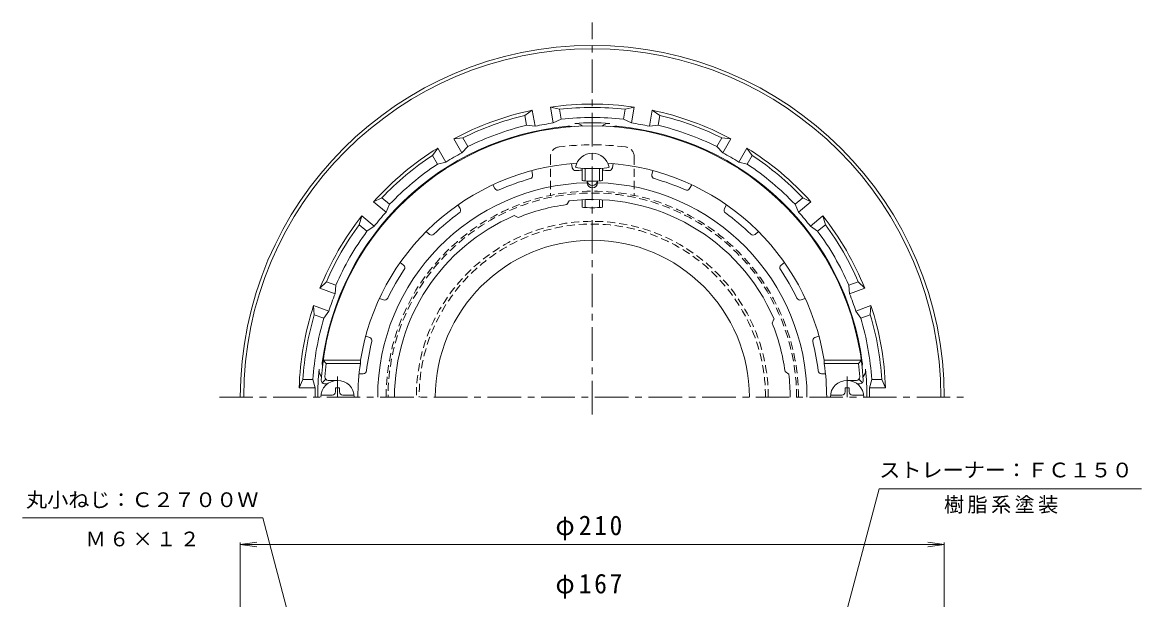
# Model space of a CAD drawing. Units: millimetres, scale not verified. Extents: x -193 to 148, y -230 to 275.
# Drawn here: x -193.4 to 140.4, y 102.5 to 274.9 of the extents above; entities that cross this region are included whole.
import ezdxf
from ezdxf.enums import TextEntityAlignment as Align

# ---------------------------------------------------------------- set-up
doc = ezdxf.new("R2010")
doc.units = ezdxf.units.MM
doc.header["$LTSCALE"] = 2
for name, pattern in [('CHAIN1', [8, 5, -1, 1, -1]), ('DASHED1', [1.8, 1.2, -0.6]), ('DOUBLE_CHAIN1', [8.8, 5, -1, 0.6, -0.6, 0.6, -1])]:
    doc.linetypes.add(name, pattern=pattern)
for name, color, linetype, lineweight in [('0-0_通り芯', 3, 'Continuous', 9), ('0-2_仕上', 6, 'Continuous', 9), ('0-4_その他', 7, 'Continuous', 9), ('0-5_寸法', 7, 'Continuous', 9), ('0-6_ハッチ', 2, 'DOUBLE_CHAIN1', 9), ('0-A', 4, 'Continuous', 9)]:
    doc.layers.add(name, color=color, linetype=linetype, lineweight=lineweight)
doc.styles.add('ＭＳ ゴシック', font='')
doc.styles.get('ＭＳ ゴシック').set_extended_font_data('MS Gothic')

msp = doc.modelspace()

# ---------------------------------------------------------------- linework, layer by layer
at = {"layer": '0-0_通り芯', "linetype": 'CHAIN1'}
for p, q in [((-23.414, 157.84), (-23.414, 274.884)), ((-134.652, 162.985), (87.591, 162.985))]:
    msp.add_line(p, q, dxfattribs=at)
at = {"layer": '0-0_通り芯'}
for p, q in [((-41.309, 248.635), (-43.577, 247.102)), ((-43.055, 244.142), (-43.577, 247.102)), ((-40.473, 243.896), (-41.309, 248.635)), ((-35.893, 249.591), (-35.057, 244.851)), ((-33.237, 248.925), (-35.893, 249.591)), ((-33.237, 248.925), (-32.715, 245.965)), ((-14.113, 245.965), (-13.592, 248.925)), ((-10.936, 249.591), (-13.592, 248.925)), ((-11.771, 244.851), (-10.936, 249.591)), ((-5.519, 248.636), (-6.355, 243.896)), ((-3.251, 247.102), (-5.519, 248.636)), ((-3.251, 247.102), (-3.773, 244.142)), ((-43.055, 244.142), (-40.473, 243.896)), ((-32.715, 245.965), (-35.057, 244.851)), ((-14.113, 245.965), (-11.771, 244.851)), ((-3.773, 244.142), (-6.355, 243.896)), ((-62.038, 240.383), (-64.761, 240.1)), ((-62.038, 240.383), (-60.535, 237.78)), ((13.707, 237.78), (15.21, 240.383)), ((17.933, 240.1), (15.21, 240.383)), ((-69.524, 237.35), (-71.131, 235.133)), ((-67.118, 233.182), (-69.524, 237.35)), ((-64.761, 240.1), (-62.355, 235.932)), ((-60.535, 237.78), (-62.355, 235.932)), ((13.707, 237.78), (15.526, 235.932)), ((15.526, 235.932), (17.933, 240.1)), ((22.696, 237.35), (20.289, 233.182)), ((24.303, 235.133), (22.696, 237.35)), ((-69.628, 232.53), (-71.131, 235.133)), ((24.303, 235.133), (22.8, 232.53)), ((-69.628, 232.53), (-67.118, 233.182)), ((22.8, 232.53), (20.289, 233.182)), ((-86.18, 222.505), (-88.642, 221.308)), ((-88.642, 221.308), (-84.955, 218.214)), ((-86.18, 222.505), (-83.878, 220.573)), ((-83.878, 220.573), (-84.955, 218.214)), ((37.049, 220.573), (39.352, 222.505)), ((37.049, 220.573), (38.127, 218.214)), ((38.127, 218.214), (41.814, 221.308)), ((41.814, 221.308), (39.352, 222.505)), ((-92.178, 217.094), (-92.929, 214.462)), ((-88.491, 214.001), (-92.178, 217.094)), ((45.349, 217.094), (41.663, 214.001)), ((46.101, 214.462), (45.349, 217.094)), ((-90.627, 212.53), (-92.929, 214.462)), ((-90.627, 212.53), (-88.491, 214.001)), ((43.799, 212.53), (41.663, 214.001)), ((46.101, 214.462), (43.799, 212.53)), ((-102.752, 197.448), (-104.656, 195.481)), ((-102.752, 197.448), (-99.928, 196.42)), ((53.099, 196.42), (55.924, 197.449)), ((57.828, 195.481), (55.924, 197.449)), ((-104.656, 195.481), (-100.133, 193.835)), ((-99.928, 196.42), (-100.133, 193.835)), ((53.099, 196.42), (53.305, 193.835)), ((53.305, 193.835), (57.828, 195.481)), ((-102.015, 188.667), (-106.537, 190.313)), ((-106.537, 190.313), (-106.343, 187.582)), ((59.709, 190.313), (55.186, 188.667)), ((59.515, 187.582), (59.709, 190.313)), ((-103.519, 186.554), (-106.343, 187.582)), ((-103.519, 186.554), (-102.015, 188.667)), ((56.691, 186.554), (55.186, 188.667)), ((59.515, 187.582), (56.691, 186.554)), ((-109.755, 168.235), (-110.871, 165.735)), ((-109.755, 168.235), (-106.749, 168.235)), ((-106.749, 168.235), (-106.058, 165.735)), ((59.921, 168.235), (59.23, 165.735)), ((59.921, 168.235), (62.926, 168.235)), ((64.043, 165.735), (62.926, 168.235)), ((-110.871, 165.735), (-106.058, 165.735)), ((59.23, 165.735), (64.043, 165.735))]:
    msp.add_line(p, q, dxfattribs=at)
for centre, radius, start, end in [((-23.414, 162.985), 105, 0.00015, 179.99999), ((-23.414, 162.985), 104, 0.00015, 179.99999), ((-23.414, 162.985), 87.5, 81.80104, 98.19897), ((-23.414, 162.985), 87.5, 101.80104, 118.19897), ((-23.414, 162.985), 86.5, 103.47964, 116.52039), ((-23.414, 162.985), 86.5, 83.47964, 96.52039), ((-23.414, 162.985), 87.5, 61.80104, 78.19897), ((-23.414, 162.985), 86.5, 63.47964, 76.52039), ((-23.414, 162.985), 81.205, 95.13536, 172.65349), ((-23.414, 162.985), 83.5, 103.60481, 116.3952), ((-23.414, 162.985), 82.69, 100.00002, 101.90584), ((-23.414, 162.985), 82.69, 98.09418, 100), ((-23.414, 162.985), 83.5, 83.60481, 96.3952), ((-30.414, 240.876), 3, 73.44614, 95.1355), ((-23.414, 162.985), 81.904, 86.36682, 93.63321), ((-28.414, 241.73), 3, 47.18663, 93.63329), ((-18.414, 241.73), 3, 86.36671, 132.81337), ((-16.414, 240.876), 3, 84.8645, 106.55386), ((-23.414, 162.985), 81.205, 7.34651, 84.86464), ((-23.414, 162.985), 82.69, 80.00002, 81.90584), ((-23.414, 162.985), 82.69, 78.09418, 80), ((-23.414, 162.985), 83.5, 63.60481, 76.3952), ((-23.414, 162.985), 87.5, 121.80104, 138.19897), ((-23.414, 162.985), 87.5, 41.80104, 58.19897), ((-23.414, 162.985), 86.5, 123.47964, 136.52039), ((-23.414, 162.985), 82.69, 120.00002, 121.90584), ((-23.414, 162.985), 82.69, 118.09418, 120), ((-23.414, 162.985), 82.69, 60.00002, 61.90584), ((-23.414, 162.985), 82.69, 58.09418, 60), ((-23.414, 162.985), 86.5, 43.47964, 56.52039), ((-23.414, 162.985), 83.5, 123.60481, 136.3952), ((-23.414, 162.985), 83.5, 43.60481, 56.3952), ((-23.414, 162.985), 87.5, 141.80104, 158.19897), ((-23.414, 162.985), 82.69, 138.09418, 140), ((-23.414, 162.985), 82.69, 40.00002, 41.90584), ((-23.414, 162.985), 87.5, 21.80104, 38.19897), ((-23.414, 162.985), 86.5, 143.47964, 156.52039), ((-23.414, 162.985), 82.69, 140.00002, 141.90584), ((-23.414, 162.985), 82.69, 38.09418, 40), ((-23.414, 162.985), 86.5, 23.47964, 36.52039), ((-23.414, 162.985), 83.5, 143.60481, 156.3952), ((-23.414, 162.985), 83.5, 23.60481, 36.3952), ((-23.414, 162.985), 82.69, 158.09418, 160), ((-23.414, 162.985), 82.69, 20.00002, 21.90584), ((-23.414, 162.985), 87.5, 161.80104, 178.19897), ((-23.414, 162.985), 82.69, 160.00002, 161.90584), ((-23.414, 162.985), 82.69, 18.09418, 20), ((-23.414, 162.985), 87.5, 1.80104, 18.19897), ((-23.414, 162.985), 86.5, 163.47964, 176.52039), ((-23.414, 162.985), 86.5, 3.47964, 16.52039), ((-23.414, 162.985), 83.5, 163.60481, 176.3952), ((-23.414, 162.985), 83.5, 3.60481, 16.3952), ((-23.414, 162.985), 81.904, 174.18082, 180), ((-101.911, 170.985), 3, 174.18094, 220.62747), ((-100.977, 172.985), 3, 172.65331, 194.34634), ((54.149, 172.985), 3, 345.65366, 7.34669), ((55.083, 170.985), 3, 319.37253, 5.81906), ((-23.414, 162.985), 81.904, 0, 5.81918), ((-23.414, 162.985), 82.69, 178.09418, 180), ((-23.414, 162.985), 82.69, 0.00002, 1.90584)]:
    msp.add_arc(centre, radius, start, end, dxfattribs=at)
at = {"layer": '0-0_通り芯', "linetype": 'DASHED1'}
for radius, start, end in [(52.5, 0, 180), (51.667, 0.00002, 179.99998)]:
    msp.add_arc((-23.414, 162.985), radius, start, end, dxfattribs=at)
at = {"layer": '0-2_仕上'}
for p, q in [((-41.433, 230.625), (-41.211, 229.367)), ((-29.615, 232.708), (-29.393, 231.45)), ((-17.214, 232.708), (-17.435, 231.45)), ((-5.396, 230.625), (-5.617, 229.367)), ((-24.913, 226.897), (-24.913, 227.488)), ((-21.915, 226.989), (-21.915, 227.488)), ((-53.088, 226.382), (-52.449, 225.276)), ((6.26, 226.382), (5.621, 225.276)), ((-63.481, 220.383), (-62.842, 219.277)), ((-30.315, 221.58), (-31.055, 220.479)), ((16.653, 220.383), (16.014, 219.277)), ((-46.735, 217.18), (-45.544, 216.596)), ((-72.983, 212.41), (-72.004, 211.589)), ((26.155, 212.41), (25.176, 211.589)), ((-80.697, 203.218), (-79.718, 202.397)), ((33.868, 203.218), (32.89, 202.397)), ((-86.898, 192.476), (-85.698, 192.039)), ((40.07, 192.476), (38.87, 192.039)), ((30.781, 186.306), (30.197, 185.115)), ((-91.002, 181.202), (-89.8, 180.764)), ((44.174, 181.202), (42.972, 180.764)), ((-103.664, 173.985), (-102.787, 172.985)), ((-103.664, 173.985), (-92.544, 173.985)), ((56.835, 173.985), (45.716, 173.985)), ((56.835, 173.985), (55.958, 172.985)), ((35.181, 169.886), (34.08, 170.626)), ((-102.919, 168.305), (-103.984, 167.298)), ((-103.258, 166.985), (-102.414, 166.985)), ((-102.186, 167.985), (-99.414, 167.985)), ((-92.97, 169.983), (-91.768, 169.983)), ((46.142, 169.983), (44.94, 169.983)), ((55.358, 167.985), (52.586, 167.985)), ((56.43, 166.985), (55.586, 166.985)), ((56.091, 168.305), (57.156, 167.298))]:
    msp.add_line(p, q, dxfattribs=at)
for points in [[(-102.787, 172.985), (-92.602, 172.985), (-92.544, 173.985)], [(55.958, 172.985), (45.774, 172.985), (45.716, 173.985)]]:
    msp.add_lwpolyline(points, dxfattribs=at)
for centre, radius, start, end in [((-23.414, 162.985), 81, 3.58333, 176.41667), ((-23.414, 162.985), 70, 93.79813, 170.95892), ((-28.408, 231.624), 1, 190.00073, 274.16229), ((-23.416, 162.983), 67.822, 92.534, 94.16219), ((-23.416, 162.983), 67.822, 85.8376, 87.46352), ((-23.414, 162.985), 70, 9.04109, 86.20193), ((-18.42, 231.624), 1, 265.83781, 349.99937), ((-23.413, 162.984), 67.822, 105.83781, 114.1624), ((-42.196, 229.193), 1, 285.83818, 10.00121), ((-23.414, 227.649), 1.5, 186.15005, 353.85133), ((-4.633, 229.193), 1, 169.99863, 254.16165), ((-23.415, 162.984), 67.822, 65.8376, 74.16219), ((-23.414, 162.985), 64.021, 91.34193, 180), ((-51.583, 225.776), 1, 210.00046, 294.16202), ((-23.414, 226.944), 1.5, 181.80185, 1.71617), ((-23.414, 162.985), 64.021, 0, 88.65807), ((4.755, 225.776), 1, 245.83781, 329.99937), ((-23.414, 162.984), 58, 97.5703, 112.42975), ((-23.414, 162.985), 59, 23.28322, 96.71666), ((-23.414, 162.985), 59, 113.28325, 180), ((-23.414, 162.984), 67.822, 125.83781, 134.1624), ((-63.708, 218.777), 1, 305.83914, 30.00217), ((16.88, 218.777), 1, 149.99863, 234.16165), ((-23.415, 162.984), 67.822, 45.8376, 54.16219), ((-71.361, 212.355), 1, 230.00142, 314.16298), ((24.533, 212.355), 1, 225.83781, 309.99937), ((-23.414, 162.985), 67.822, 145.83781, 154.1624), ((-80.361, 201.631), 1, 325.83835, 50.00137), ((33.533, 201.631), 1, 129.99863, 214.16165), ((-23.414, 162.985), 67.822, 25.8376, 34.16219), ((-85.356, 192.979), 1, 250.00063, 334.16219), ((38.528, 192.979), 1, 205.83781, 289.99937), ((-23.415, 162.985), 58, 7.5703, 22.42975), ((-90.142, 179.824), 1, 345.83479, 69.99986), ((43.314, 179.824), 1, 109.99936, 194.16443), ((-23.413, 162.983), 67.822, 165.83539, 173.32466), ((-23.416, 162.983), 67.822, 6.67534, 14.16461), ((-23.414, 162.985), 80, 172.81924, 175.64423), ((-23.414, 162.985), 69.907, 171.77583, 180), ((-91.768, 170.983), 1, 270, 353.32513), ((44.94, 170.983), 1, 186.67487, 270), ((-23.414, 162.985), 69.907, 0, 8.22417), ((-23.414, 162.985), 80, 4.35577, 7.18076), ((-103.258, 167.985), 1, 176.41641, 270), ((-102.186, 168.985), 1, 175.64409, 270), ((-23.414, 162.985), 59, 0, 6.71663), ((55.358, 168.985), 1, 270, 4.35591), ((56.43, 167.985), 1, 270, 3.58359)]:
    msp.add_arc(centre, radius, start, end, dxfattribs=at)
at = {"layer": '0-4_その他'}
for p, q in [((-128.414, 118.987), (-123.457, 119.64)), ((-128.414, 119.587), (-128.414, -21.204)), ((-128.414, 118.987), (81.586, 118.987)), ((-128.414, 118.987), (-123.457, 118.335)), ((81.586, 118.987), (76.629, 119.64)), ((81.586, 118.987), (76.629, 118.335)), ((81.586, 119.587), (81.586, 80.204))]:
    msp.add_line(p, q, dxfattribs=at)
at = {"layer": '0-5_寸法'}
for p, q in [((35.586, 35.86), (62.155, 135.635)), ((62.155, 135.635), (140.439, 135.635)), ((-121.735, 126.988), (-193.422, 126.988)), ((-95.99, 29.573), (-121.735, 126.988))]:
    msp.add_line(p, q, dxfattribs=at)
at = {"layer": '0-6_ハッチ', "linetype": 'DASHED1'}
for p, q in [((-35.914, 234.729), (-35.914, 223.201)), ((-10.914, 234.729), (-10.914, 223.201))]:
    msp.add_line(p, q, dxfattribs=at)
for centre, radius, start, end in [((-32.914, 234.729), 3, 97.13364, 180), ((-23.414, 158.821), 79.5, 82.86641, 97.13359), ((-13.914, 234.729), 3, 0, 82.86636), ((-23.414, 162.985), 61.5, 0, 180), ((-23.414, 162.985), 60.944, 0, 180)]:
    msp.add_arc(centre, radius, start, end, dxfattribs=at)
at = {"layer": '0-6_ハッチ', "linetype": 'Continuous'}
msp.add_arc((-23.414, 162.985), 46.843, 0, 180, dxfattribs=at)
at = {"layer": '0-A'}
for p, q in [((-26.414, 231.315), (-26.414, 227.723)), ((-25.544, 231.268), (-25.544, 227.532)), ((-21.284, 231.268), (-21.284, 227.532)), ((-20.414, 231.315), (-20.414, 227.723)), ((-26.414, 221.909), (-26.414, 219.727)), ((-25.544, 221.946), (-25.544, 219.591)), ((-21.284, 221.946), (-21.284, 219.591)), ((-20.414, 221.909), (-20.414, 219.727)), ((-100.014, 165.735), (-98.814, 165.735)), ((-100.014, 164.585), (-100.014, 165.735)), ((-98.814, 164.585), (-98.814, 165.735)), ((51.986, 164.585), (51.986, 165.735)), ((53.186, 165.735), (51.986, 165.735)), ((53.186, 164.585), (53.186, 165.735)), ((-104.378, 163.585), (-101.014, 163.585)), ((-97.814, 163.585), (-94.45, 163.585)), ((50.986, 163.585), (47.622, 163.585)), ((57.55, 163.585), (54.186, 163.585))]:
    msp.add_line(p, q, dxfattribs=at)
at = {"layer": '0-A', "linetype": 'CHAIN1'}
for p, q in [((-99.414, 162.985), (-99.414, 169.163)), ((52.586, 162.985), (52.586, 169.163))]:
    msp.add_line(p, q, dxfattribs=at)
at = {"layer": '0-A'}
for centre, radius, start, end in [((-23.414, 230.738), 5.088, 10.64211, 169.35789), ((-99.414, 162.985), 5, 0, 180), ((52.586, 162.985), 5, 0, 180), ((-101.014, 164.585), 1, 270, 0), ((-97.814, 164.585), 1, 180, 270), ((50.986, 164.585), 1, 270, 0), ((54.186, 164.585), 1, 180, 270)]:
    msp.add_arc(centre, radius, start, end, dxfattribs=at)
for centre, major_axis, ratio, start_param, end_param in [((-23.414, 231.677), (-5, 0), 0.0905, 6.2831853, 9.424778), ((-23.414, 227.723), (-3, 0), 0.0904, 6.2831818, 9.4248067), ((-23.414, 219.727), (-3, 0), 0.0642, 6.2831765, 9.4247692)]:
    msp.add_ellipse(centre, major_axis=major_axis, ratio=ratio, start_param=start_param, end_param=end_param, dxfattribs=at)

# ---------------------------------------------------------------- texts
at = {"layer": '0-4_その他', "color": 2, "char_height": 5.865, "attachment_point": 7, "style": 'ＭＳ ゴシック'}
for s, insert in [('\\T1.21;\\W0.95;φ210', (-34.414, 120.187)), ('\\T1.21;\\W0.95;φ167', (-34.414, 102.798))]:
    msp.add_mtext(s, dxfattribs=dict(at, insert=insert))
at = {"layer": '0-5_寸法', "style": 'ＭＳ ゴシック', "width": 1.05}
for s, p in [('ストレーナー：ＦＣ１５０', (62.185, 137.711)), ('丸小ねじ：Ｃ２７００Ｗ', (-192.327, 128.831))]:
    msp.add_text(s, height=4.399, dxfattribs=at).set_placement(p, align=Align.BOTTOM_LEFT)
at = {"layer": '0-5_寸法', "char_height": 4.399, "attachment_point": 7, "style": 'ＭＳ ゴシック'}
for s, insert in [('\\T1.17;樹脂系塗装', (81.485, 128.207)), ('\\T1.17;Ｍ６×１２', (-174.579, 118.363))]:
    msp.add_mtext(s, dxfattribs=dict(at, insert=insert))

doc.saveas('drawing.dxf')
